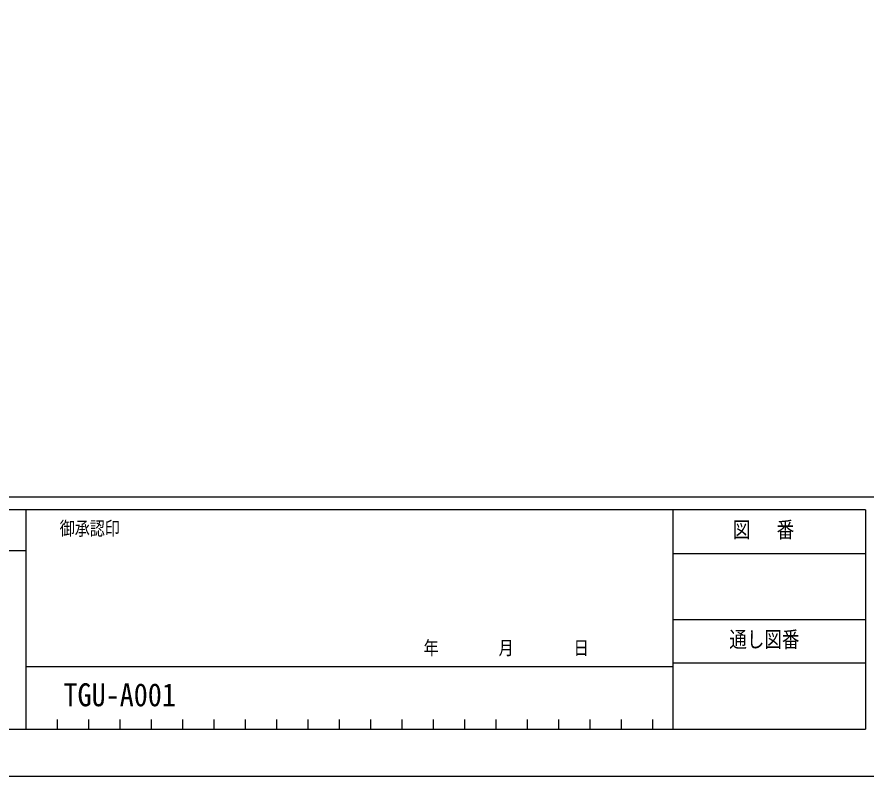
# Model space of a CAD drawing. Units: millimetres, scale not verified. Extents: x -8410 to 8410, y -5940 to 5940.
# Drawn here: x 4342 to 7052, y -5940 to -3518 of the extents above; entities that cross this region are included whole.
import ezdxf
from ezdxf.enums import TextEntityAlignment as Align

# ---------------------------------------------------------------- set-up
doc = ezdxf.new("R2010")
doc.units = ezdxf.units.MM
doc.header["$LTSCALE"] = 30
doc.layers.add('0-2_USER1', color=3, linetype='Continuous')
doc.layers.add('0-6_YKK_ZWAK', color=7, linetype='Continuous')
doc.styles.add('ＭＳ ゴシック', font='')
doc.styles.get('ＭＳ ゴシック').set_extended_font_data('MS Gothic')

msp = doc.modelspace()

# ---------------------------------------------------------------- linework, layer by layer
at = {"layer": '0-6_YKK_ZWAK'}
for p, q in [((7790.04, -5050), (-7809.96, -5050)), ((4370.04, -5090), (3970.04, -5090)), ((6435.04, -5090), (4370.04, -5090)), ((4370.04, -5090), (4370.04, -5790)), ((6435.04, -5090), (6435.04, -5790)), ((7050.04, -5090), (6435.04, -5090)), ((7050.04, -5090), (7050.04, -5790)), ((3970.04, -5220), (4370.04, -5220)), ((6435.04, -5230), (7050.04, -5230)), ((6435.04, -5440), (7050.04, -5440)), ((7050.04, -5580), (6435.04, -5580)), ((4370.04, -5590), (6435.04, -5590)), ((4470.04, -5760), (4470.04, -5790)), ((4570.04, -5760), (4570.04, -5790)), ((4670.04, -5760), (4670.04, -5790)), ((4770.04, -5760), (4770.04, -5790)), ((4870.04, -5760), (4870.04, -5790)), ((4970.04, -5760), (4970.04, -5790)), ((5070.04, -5760), (5070.04, -5790)), ((5170.04, -5760), (5170.04, -5790)), ((5270.04, -5760), (5270.04, -5790)), ((5370.04, -5760), (5370.04, -5790)), ((5470.04, -5760), (5470.04, -5790)), ((5570.04, -5760), (5570.04, -5790)), ((5670.04, -5760), (5670.04, -5790)), ((5770.04, -5760), (5770.04, -5790)), ((5870.04, -5760), (5870.04, -5790)), ((5970.04, -5760), (5970.04, -5790)), ((6070.04, -5760), (6070.04, -5790)), ((6170.04, -5760), (6170.04, -5790)), ((6270.04, -5760), (6270.04, -5790)), ((6370.04, -5760), (6370.04, -5790)), ((3970.04, -5790), (4370.04, -5790)), ((4370.04, -5790), (6435.04, -5790)), ((6435.04, -5790), (7050.04, -5790))]:
    msp.add_line(p, q, dxfattribs=at)
msp.add_lwpolyline([(-8410, -5940), (8410, -5940), (8410, 5940), (-8410, 5940)], close=True, dxfattribs=at)

# ---------------------------------------------------------------- texts
at = {"layer": '0-2_USER1', "style": 'ＭＳ ゴシック', "width": 0.9}
msp.add_text('TGU-A001', height=73.31, dxfattribs=at).set_placement((4490.21, -5739.41), align=Align.BOTTOM_LEFT)
at = {"layer": '0-6_YKK_ZWAK', "style": 'ＭＳ ゴシック', "width": 0.8}
for s, height, p in [('御承認印', 43.99, (4478.28, -5185)), ('図\u3000 番', 51.32, (6626.81, -5195)), ('通し図番', 51.32, (6615.61, -5545)), ('年        月        日', 43.99, (5639.81, -5566.43))]:
    msp.add_text(s, height=height, dxfattribs=at).set_placement(p, align=Align.BOTTOM_LEFT)

doc.saveas('drawing.dxf')
